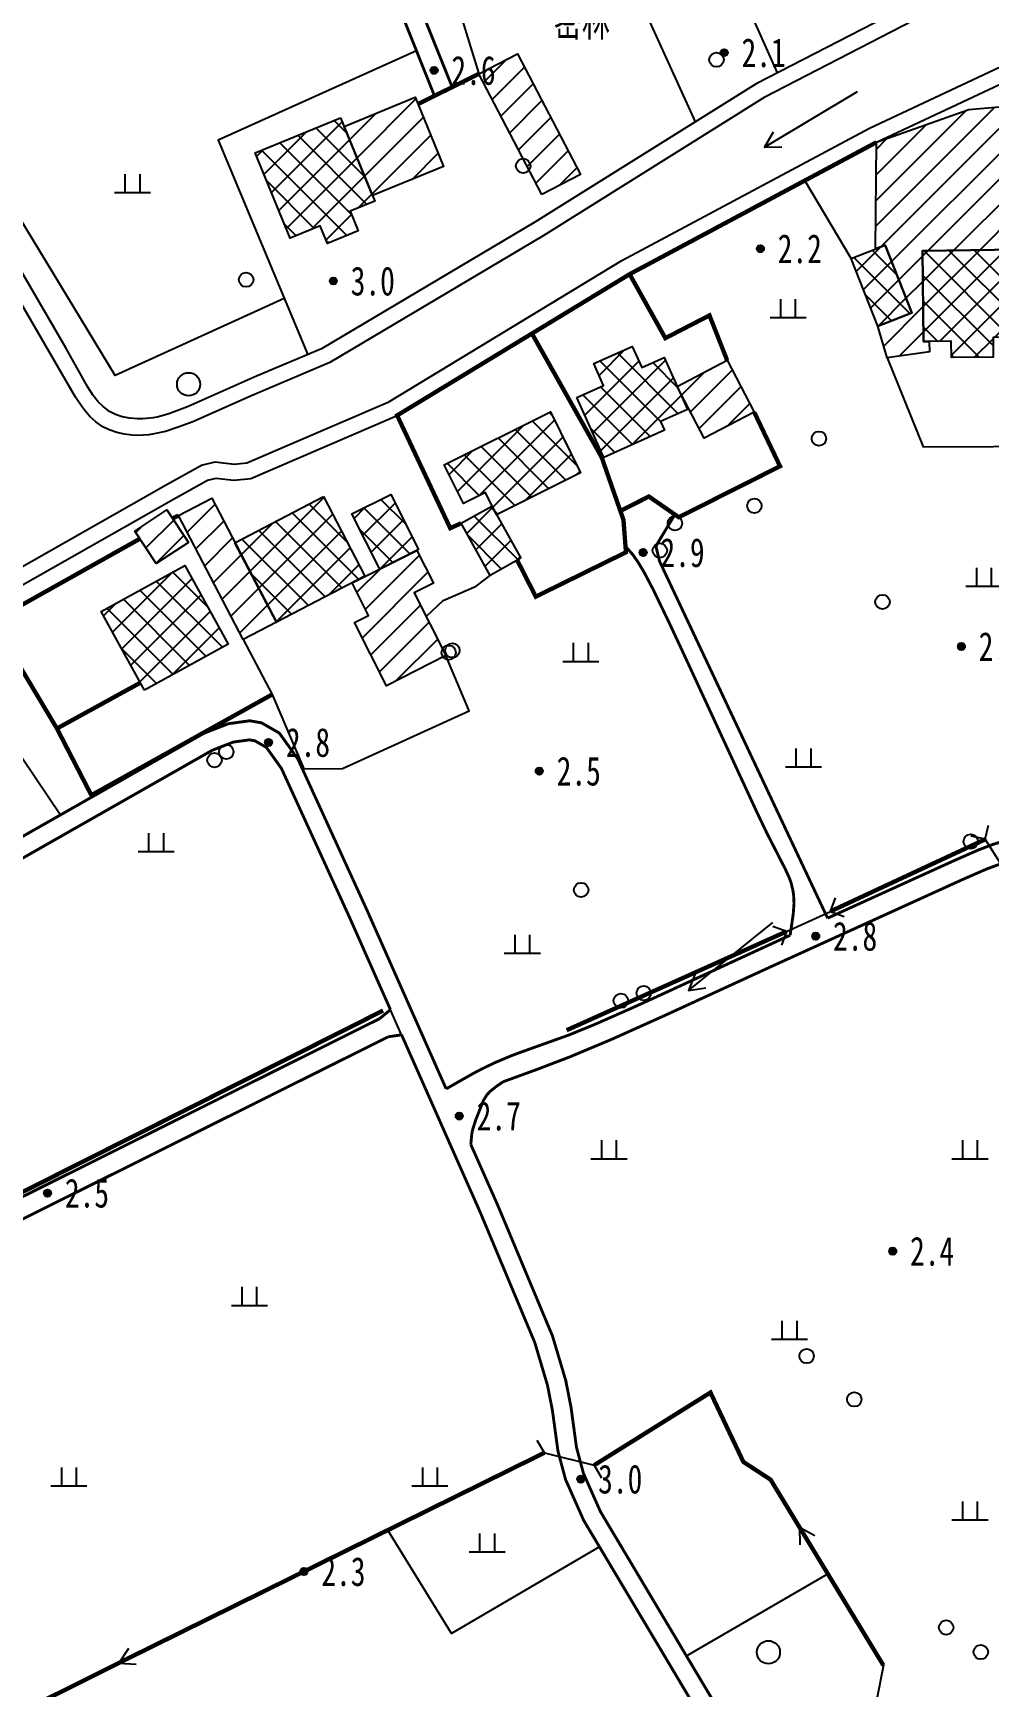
# Model space of a CAD drawing. Header units: metres. Extents: x 494039 to 619385, y 3351420 to 3402703.
# Drawn here: x 590855 to 590987.4, y 3392793.3 to 3393022.2 of the extents above; entities that cross this region are included whole.
import ezdxf
from ezdxf.enums import TextEntityAlignment as Align

# ---------------------------------------------------------------- set-up
doc = ezdxf.new("R2010")
doc.units = ezdxf.units.M
for name, pattern in [('2180', [0]), ('2430', [0]), ('2450', [0]), ('4410a', [0]), ('8521', [0]), ('8522', [0]), ('9610', [0])]:
    doc.linetypes.add(name, pattern=pattern)
for name, color, linetype in [('210100', 130, 'Continuous'), ('220200', 130, 'Continuous'), ('220900', 130, '2180'), ('261301', 141, 'Continuous'), ('310300', 8, 'Continuous'), ('310500', 8, 'Continuous'), ('380201', 8, '2430'), ('380202', 8, '2450'), ('420500', 8, 'Continuous'), ('440100', 8, 'Continuous'), ('510301', 8, 'Continuous'), ('720100', 8, 'Continuous'), ('760201', 8, '8521'), ('760202', 8, '8522'), ('810100', 8, '9610'), ('810302', 8, 'Continuous'), ('810501', 8, 'Continuous')]:
    doc.layers.add(name, color=color, linetype=linetype)
pattern_1 = [(45, (0, 0), (-1.767766953, 1.767766953), []), (135, (0, 0), (-1.767766953, -1.767766953), [])]
pattern_2 = [(45, (0, 0), (-1.767766953, 1.767766953), [])]

# ---------------------------------------------------------------- blocks, each defined once
blk = doc.blocks.new('gc170')
at = {"linetype": 'Continuous'}
blk.add_circle((0, 0), 0.5, dxfattribs=at)
blk = doc.blocks.new('gu')
at = {"flags": 128}
for points in [[(3.75, 0), (-3.75, 0)], [(2.71, -0.6), (3.75, 0), (3.75, 0), (2.71, 0.6)]]:
    blk.add_lwpolyline(points, dxfattribs=at)
blk = doc.blocks.new('p_point')
for radius in [0.25, 0.2, 0.15, 0.1, 0.05]:
    blk.add_circle((0, 0), radius)
blk.add_point((0, 0))
blk = doc.blocks.new('vm')
at = {"linetype": 'Continuous'}
for p, q in [((-0.5, 0), (-0.5, 1.3)), ((0.5, 1.3), (0.5, 0)), ((1.25, 0), (-1.25, 0))]:
    blk.add_line(p, q, dxfattribs=at)
blk = doc.blocks.new('v1')
blk.add_circle((0, 0), 0.8)
blk = doc.blocks.new('1-3&1-4')
at = {"layer": '310300', "linetype": 'Continuous'}
h = blk.add_hatch(dxfattribs=at)
h.set_pattern_fill('ANSI31', color=8, scale=20, style=0)
h.set_pattern_definition(pattern_2)
h.paths.add_polyline_path([(590925.4403, 3392999.8526), (590916.7343, 3393016.5643), (590922.0857, 3393019.3521), (590930.7917, 3393002.6404)])
h = blk.add_hatch(dxfattribs=at)
h.set_pattern_fill('ANSI31', color=8, scale=20, style=0)
h.set_pattern_definition(pattern_2)
h.paths.add_polyline_path([(590901.9928, 3392999.7096), (590898.0721, 3393009.284), (590907.9229, 3393013.318), (590911.8436, 3393003.7435)])
h = blk.add_hatch(dxfattribs=at)
h.set_pattern_fill('ANSI31', color=8, scale=20, style=0)
h.set_pattern_definition(pattern_2)
h.paths.add_polyline_path([(590979.101, 3392979.5091), (590979.1169, 3392978.0875), (590973.2837, 3392977.2585), (590971.9957, 3392981.6507), (590976.6717, 3392983.4918), (590972.9848, 3392992.8561), (590971.646, 3392992.329), (590971.7984, 3393007.0972), (590984.5725, 3393011.632), (590990.4103, 3393012.1343), (590991.4756, 3392992.2392), (590978.1479, 3392992.0897), (590978.2891, 3392979.5)])
h = blk.add_hatch(dxfattribs=at)
h.set_pattern_fill('ANSI31', color=8, scale=20, style=0)
h.set_pattern_definition(pattern_2)
h.paths.add_polyline_path([(590944.1994, 3392973.2974), (590951.1117, 3392976.9095), (590954.8632, 3392969.7305), (590947.9509, 3392966.1184)])
h = blk.add_hatch(dxfattribs=at)
h.set_pattern_fill('ANSI31', color=8, scale=20, style=0)
h.set_pattern_definition(pattern_2)
h.paths.add_polyline_path([(590876.4922, 3392951.6828), (590872.0496, 3392948.7663), (590869.0865, 3392953.2799), (590873.5291, 3392956.1964)])
h = blk.add_hatch(dxfattribs=at)
h.set_pattern_fill('ANSI31', color=8, scale=20, style=0)
h.set_pattern_definition(pattern_2)
h.paths.add_polyline_path([(590888.6836, 3392940.6578), (590884.084, 3392938.2561), (590875.1266, 3392955.4111), (590879.7263, 3392957.8128)])
h = blk.add_hatch(dxfattribs=at)
h.set_pattern_fill('ANSI31', color=8, scale=20, style=0)
h.set_pattern_definition(pattern_2)
h.paths.add_polyline_path([(590908.1442, 3392950.5948), (590910.4278, 3392946.0715), (590907.7777, 3392944.7335), (590912.1718, 3392936.0298), (590903.9331, 3392931.8705), (590899.5228, 3392940.6064), (590901.451, 3392941.5798), (590899.1559, 3392946.1258)])
at = {"layer": '310500', "linetype": 'Continuous'}
h = blk.add_hatch(dxfattribs=at)
h.set_pattern_fill('ANSI37', color=8, scale=20, style=0)
h.set_pattern_definition(pattern_1)
h.paths.add_polyline_path([(590897.579, 3393010.4882), (590902.3044, 3392998.9488), (590898.8903, 3392997.5507), (590900.0066, 3392994.8247), (590895.7458, 3392993.0799), (590894.7493, 3392995.5134), (590890.6081, 3392993.8176), (590885.763, 3393005.6495)])
h = blk.add_hatch(dxfattribs=at)
h.set_pattern_fill('ANSI37', color=8, scale=20, style=0)
h.set_pattern_definition(pattern_1)
h.paths.add_polyline_path([(590971.9957, 3392981.6507), (590968.3088, 3392991.015), (590972.9848, 3392992.8561), (590976.6717, 3392983.4918)])
h = blk.add_hatch(dxfattribs=at)
h.set_pattern_fill('ANSI37', color=8, scale=20, style=0)
h.set_pattern_definition(pattern_1)
h.paths.add_polyline_path([(590978.2891, 3392979.5), (590978.1479, 3392992.0897), (590991.4756, 3392992.2392), (590991.6117, 3392980.1033), (590987.9332, 3392980.0621), (590987.9636, 3392977.355), (590982.1685, 3392977.29), (590982.1432, 3392979.5432)])
h = blk.add_hatch(dxfattribs=at)
h.set_pattern_fill('ANSI37', color=8, scale=20, style=0)
h.set_pattern_definition(pattern_1)
h.paths.add_polyline_path([(590930.3077, 3392971.7689), (590934.0011, 3392973.4287), (590932.6423, 3392976.4522), (590937.9517, 3392978.8383), (590939.2733, 3392975.8977), (590942.3994, 3392977.3026), (590945.6337, 3392970.1059), (590941.9031, 3392968.4294), (590942.4358, 3392967.2442), (590934.0373, 3392963.4699)])
h = blk.add_hatch(dxfattribs=at)
h.set_pattern_fill('ANSI37', color=8, scale=20, style=0)
h.set_pattern_definition(pattern_1)
h.paths.add_polyline_path([(590919.1767, 3392955.5404), (590917.6557, 3392958.6021), (590914.6006, 3392957.0843), (590911.9305, 3392962.459), (590926.6291, 3392969.7611), (590930.8202, 3392961.3247)])
h = blk.add_hatch(dxfattribs=at)
h.set_pattern_fill('ANSI37', color=8, scale=20, style=0)
h.set_pattern_definition(pattern_1)
h.paths.add_polyline_path([(590895.1918, 3392958.0417), (590900.93, 3392947.0521), (590888.6836, 3392940.6578), (590882.9455, 3392951.6474)])
h = blk.add_hatch(dxfattribs=at)
h.set_pattern_fill('ANSI37', color=8, scale=20, style=0)
h.set_pattern_definition(pattern_1)
h.paths.add_polyline_path([(590903.0057, 3392948.0006), (590899.1479, 3392955.6421), (590904.5105, 3392958.3494), (590908.3684, 3392950.708)])
h = blk.add_hatch(dxfattribs=at)
h.set_pattern_fill('ANSI37', color=8, scale=20, style=0)
h.set_pattern_definition(pattern_1)
h.paths.add_polyline_path([(590922.5518, 3392949.5024), (590918.312, 3392947.1324), (590914.2759, 3392954.353), (590918.5157, 3392956.7229)])
h = blk.add_hatch(dxfattribs=at)
h.set_pattern_fill('ANSI37', color=8, scale=20, style=0)
h.set_pattern_definition(pattern_1)
h.paths.add_polyline_path([(590870.4069, 3392931.2481), (590864.414, 3392942.1423), (590876.0118, 3392948.5223), (590882.0047, 3392937.628)])
at = {"layer": '210100', "color": 141, "linetype": 'Continuous', "flags": 128}
for points in [[(590984.9376, 3393029.1027), (590984.1483, 3393027.7345), (590956.2348, 3393013.2826), (590925.6395, 3392994.1425), (590896.0702, 3392976.5975)], [(590904.266, 3392971.1622), (590936.5175, 3392990.7447), (590970.8125, 3393009.0648), (590994.1379, 3393019.9698)], [(590896.0702, 3392976.5975), (590885.3195, 3392972.0325), (590877.1011, 3392968.4062), (590875.0876, 3392967.6334), (590873.3093, 3392967.0785), (590871.7714, 3392966.7314), (590870.9971, 3392966.6137), (590869.4365, 3392966.5145), (590868.6497, 3392966.5439), (590867.6578, 3392966.6663), (590866.575, 3392966.9142), (590865.5285, 3392967.2809), (590864.6252, 3392967.723), (590863.6533, 3392968.3831), (590862.8553, 3392969.117), (590862.1384, 3392969.944), (590861.7234, 3392970.4982), (590860.876, 3392971.7891), (590851.4573, 3392988.0295), (590837.8311, 3393011.3742)], [(590806.2734, 3392921.5594), (590873.3306, 3392959.6056), (590878.3156, 3392962.3888), (590880.2204, 3392962.8358), (590882.823, 3392962.5397), (590884.5757, 3392962.7178), (590904.266, 3392971.1622)]]:
    blk.add_lwpolyline(points, dxfattribs=at)
at = {"layer": '220200', "color": 141, "linetype": 'Continuous', "const_width": 0.6, "elevation": 2.5739, "flags": 128}
for points in [[(590965.4242, 3392900.626), (590986.8677, 3392910.6072)], [(590928.8782, 3392884.174), (590959.322, 3392897.8379)], [(590932.6761, 3392823.9462), (590948.7995, 3392834.0191), (590953.356, 3392824.418), (590957.1305, 3392821.956), (590972.7472, 3392796.2583)]]:
    blk.add_lwpolyline(points, dxfattribs=at)
at = {"layer": '220200', "color": 141, "linetype": 'Continuous', "const_width": 0.6, "flags": 128}
for points in [[(590903.4654, 3392886.8967), (590816.9743, 3392843.3936), (590751.7405, 3392811.1393), (590702.8762, 3392786.5988), (590701.7737, 3392784.8785), (590699.2169, 3392773.7117), (590696.9532, 3392757.9326), (590694.3396, 3392743.2619), (590694.2947, 3392730.1705), (590692.4752, 3392712.2012), (590695.6631, 3392682.4516), (590699.0636, 3392663.5996), (590702.1283, 3392650.6841), (590703.5618, 3392650.0234), (590716.6683, 3392654.3424), (590727.5575, 3392656.5945)], [(590692.8124, 3392709.0537), (590790.4736, 3392758.4744), (590867.4617, 3392796.8786), (590925.8018, 3392825.6804)]]:
    blk.add_lwpolyline(points, dxfattribs=at)
at = {"layer": '220900', "color": 141, "linetype": 'Continuous'}
for p, q in [((590986.8677, 3392910.6072), (590987.3101, 3392912.5577)), ((590986.8677, 3392910.6072), (590984.9172, 3392911.0496)), ((590965.4242, 3392900.626), (590966.1228, 3392902.5)), ((590959.322, 3392897.8379), (590957.448, 3392898.5365)), ((590965.4242, 3392900.626), (590967.2982, 3392899.9274)), ((590959.322, 3392897.8379), (590958.6234, 3392895.9639)), ((590925.8018, 3392825.6804), (590924.7765, 3392827.3976)), ((590925.8018, 3392825.6804), (590924.0846, 3392824.6551)), ((590932.6761, 3392823.9462), (590934.3933, 3392824.9715)), ((590932.6761, 3392823.9462), (590933.7014, 3392822.229))]:
    blk.add_line(p, q, dxfattribs=at)
at = {"layer": '220900', "color": 141, "linetype": '2180', "elevation": 2.8319, "flags": 128}
for points in [[(590989.796, 3392905.9608), (590986.8677, 3392910.6072)], [(590959.322, 3392897.8379), (590965.4242, 3392900.626)], [(590925.8018, 3392825.6804), (590932.6761, 3392823.9462)]]:
    blk.add_lwpolyline(points, dxfattribs=at)
at = {"layer": '310300', "color": 8, "linetype": 'Continuous', "flags": 128}
for points, elevation in [([(590925.4403, 3392999.8526), (590916.7343, 3393016.5643), (590922.0857, 3393019.3521), (590930.7917, 3393002.6404)], 5.8042), ([(590944.1994, 3392973.2974), (590951.1117, 3392976.9095), (590954.8632, 3392969.7305), (590947.9509, 3392966.1184)], 6.4356), ([(590876.4922, 3392951.6828), (590872.0496, 3392948.7663), (590869.0865, 3392953.2799), (590873.5291, 3392956.1964)], 6.2033), ([(590888.6836, 3392940.6578), (590884.084, 3392938.2561), (590875.1266, 3392955.4111), (590879.7263, 3392957.8128)], 6.7027)]:
    blk.add_lwpolyline(points, close=True, dxfattribs=dict(at, elevation=elevation))
for points in [[(590901.9928, 3392999.7096), (590898.0721, 3393009.284), (590907.9229, 3393013.318), (590911.8436, 3393003.7435)], [(590979.101, 3392979.5091), (590979.1169, 3392978.0875), (590973.2837, 3392977.2585), (590971.9957, 3392981.6507), (590976.6717, 3392983.4918), (590972.9848, 3392992.8561), (590971.646, 3392992.329), (590971.7984, 3393007.0972), (590984.5725, 3393011.632), (590990.4103, 3393012.1343), (590991.4756, 3392992.2392), (590978.1479, 3392992.0897), (590978.2891, 3392979.5)], [(590908.1442, 3392950.5948), (590910.4278, 3392946.0715), (590907.7777, 3392944.7335), (590912.1718, 3392936.0298), (590903.9331, 3392931.8705), (590899.5228, 3392940.6064), (590901.451, 3392941.5798), (590899.1559, 3392946.1258)]]:
    blk.add_lwpolyline(points, close=True, dxfattribs=at)
at = {"layer": '310500', "color": 8, "linetype": 'Continuous', "flags": 128}
for points, elevation in [([(590897.579, 3393010.4882), (590902.3044, 3392998.9488), (590898.8903, 3392997.5507), (590900.0066, 3392994.8247), (590895.7458, 3392993.0799), (590894.7493, 3392995.5134), (590890.6081, 3392993.8176), (590885.763, 3393005.6495)], 13.227), ([(590971.9957, 3392981.6507), (590968.3088, 3392991.015), (590972.9848, 3392992.8561), (590976.6717, 3392983.4918)], 11.2735), ([(590930.3077, 3392971.7689), (590934.0011, 3392973.4287), (590932.6423, 3392976.4522), (590937.9517, 3392978.8383), (590939.2733, 3392975.8977), (590942.3994, 3392977.3026), (590945.6337, 3392970.1059), (590941.9031, 3392968.4294), (590942.4358, 3392967.2442), (590934.0373, 3392963.4699)], 14.4947), ([(590919.1767, 3392955.5404), (590917.6557, 3392958.6021), (590914.6006, 3392957.0843), (590911.9305, 3392962.459), (590926.6291, 3392969.7611), (590930.8202, 3392961.3247)], 11.2876), ([(590903.0057, 3392948.0006), (590899.1479, 3392955.6421), (590904.5105, 3392958.3494), (590908.3684, 3392950.708)], 10.057), ([(590922.5518, 3392949.5024), (590918.312, 3392947.1324), (590914.2759, 3392954.353), (590918.5157, 3392956.7229)], 10.6797), ([(590870.4069, 3392931.2481), (590864.414, 3392942.1423), (590876.0118, 3392948.5223), (590882.0047, 3392937.628)], 11.3803)]:
    blk.add_lwpolyline(points, close=True, dxfattribs=dict(at, elevation=elevation))
for points in [[(590978.2891, 3392979.5), (590978.1479, 3392992.0897), (590991.4756, 3392992.2392), (590991.6117, 3392980.1033), (590987.9332, 3392980.0621), (590987.9636, 3392977.355), (590982.1685, 3392977.29), (590982.1432, 3392979.5432)], [(590895.1918, 3392958.0417), (590900.93, 3392947.0521), (590888.6836, 3392940.6578), (590882.9455, 3392951.6474)]]:
    blk.add_lwpolyline(points, close=True, dxfattribs=at)
at = {"layer": '380201', "color": 8, "linetype": '2430', "const_width": 0.6, "flags": 128}
for points in [[(590916.7343, 3393016.5643), (590908.302, 3393012.392)], [(590971.7984, 3393007.0972), (590937.6075, 3392988.8327), (590905.4078, 3392969.2817), (590912.7577, 3392953.6715), (590914.2759, 3392954.353)], [(590951.1117, 3392976.9095), (590948.6632, 3392983.1288), (590942.5542, 3392979.9788), (590937.6075, 3392988.8327)], [(590922.0462, 3392949.2198), (590924.6068, 3392944.1941), (590937.0949, 3392950.3355), (590936.7525, 3392954.817), (590933.7358, 3392963.4832), (590924.0771, 3392980.6174)], [(590869.7873, 3392952.2124), (590849.428, 3392940.8021), (590858.2884, 3392925.9375)], [(590869.8402, 3392932.2783), (590858.2884, 3392925.9375), (590863.057, 3392916.7049), (590888.0964, 3392930.6534)]]:
    blk.add_lwpolyline(points, dxfattribs=at)
for points, elevation in [([(590936.3182, 3392956.0646), (590940.2771, 3392958.057), (590944.4111, 3392955.1859), (590958.4355, 3392962.2463), (590954.8632, 3392969.7305)], 4.8849), ([(590875.1266, 3392955.4111), (590874.3001, 3392955.022)], 6.2033)]:
    blk.add_lwpolyline(points, dxfattribs=dict(at, elevation=elevation))
at = {"layer": '380202', "color": 8, "linetype": '2450', "flags": 128}
for points in [[(590973.2837, 3392977.2585), (590978.2616, 3392964.9193), (590997.7328, 3392965.0369)], [(590909.4486, 3392941.4238), (590911.7664, 3392943.6452), (590916.3534, 3392945.6343), (590918.312, 3392947.1324)]]:
    blk.add_lwpolyline(points, dxfattribs=at)
at = {"layer": '380202', "color": 8, "linetype": '2450', "elevation": 5.5601, "flags": 128}
blk.add_lwpolyline([(590884.084, 3392938.2561), (590888.0964, 3392930.6534), (590892.4922, 3392920.3799), (590897.8529, 3392920.3876), (590915.3763, 3392928.3762), (590912.1718, 3392936.0298)], dxfattribs=at)
at = {"layer": '420500', "color": 8, "linetype": 'Continuous', "const_width": 0.4, "flags": 128}
for points in [[(590965.024, 3392899.6882), (590941.7613, 3392949.0669), (590941.2506, 3392951.143), (590941.662, 3392951.8953), (590943.8735, 3392955.5593)], [(590937.0311, 3392951.1702), (590938.0147, 3392950.0423), (590938.7219, 3392949.054), (590939.6433, 3392947.5081), (590940.866, 3392945.1807), (590943.1118, 3392940.5211), (590945.1421, 3392936.1671), (590955.225, 3392914.3624), (590956.6101, 3392911.4698), (590959.1531, 3392906.5017), (590959.7106, 3392905.2916), (590959.9992, 3392904.4729), (590960.2407, 3392903.4241), (590960.3179, 3392902.8606), (590960.3732, 3392901.7262), (590960.2631, 3392900.2261), (590959.8389, 3392897.3314)], [(590800.3772, 3392882.9457), (590804.6768, 3392883.6612), (590839.0278, 3392902.748), (590878.6542, 3392925.2843), (590882.0339, 3392926.6045), (590884.9892, 3392927.0135), (590886.6138, 3392926.7278), (590889.0899, 3392925.3099), (590891.6471, 3392921.7352), (590901.1935, 3392900.8708), (590912.1946, 3392876.0586)], [(590803.2468, 3392878.7718), (590806.2217, 3392881.531), (590840.308, 3392900.4707), (590879.7811, 3392922.9199), (590882.6973, 3392924.059), (590884.9408, 3392924.3695), (590885.7118, 3392924.2339), (590887.297, 3392923.3262), (590889.3761, 3392920.4197), (590898.8115, 3392899.7979), (590904.4804, 3392887.0121)], [(590965.024, 3392899.6882), (590982.5396, 3392907.6496), (590985.8895, 3392909.1203), (590987.9653, 3392909.9108), (590992.3649, 3392911.2565), (590993.8305, 3392911.7512), (590997.0376, 3392913.0209), (591000.1364, 3392914.441), (591007.7975, 3392918.1804)], [(590920.0711, 3392877.0333), (590924.707, 3392878.7191), (590929.3127, 3392880.4786), (590935.0379, 3392882.8784), (590942.4463, 3392886.2027), (590956.701, 3392892.7499), (590983.6846, 3392905.0184), (590987.0352, 3392906.4851), (590989.4483, 3392907.3648)], [(590912.1946, 3392876.0586), (590915.8993, 3392878.1635), (590917.108, 3392878.8004), (590919.0725, 3392879.739), (590921.1737, 3392880.6187), (590922.5328, 3392881.13), (590929.1438, 3392883.4925), (590932.889, 3392885.0228), (590938.1756, 3392887.3591), (590942.3831, 3392889.2794), (590959.8389, 3392897.3314)], [(590906.0211, 3392883.5371), (590916.9126, 3392858.9721), (590924.4593, 3392840.9617), (590926.2245, 3392835.0433), (590926.9144, 3392831.5228), (590927.6818, 3392825.8921), (590928.731, 3392821.9818), (590931.2342, 3392816.3348), (590947.5877, 3392788.9095), (590951.0762, 3392783.4234), (590952.4304, 3392781.8746)], [(590920.0711, 3392877.0333), (590919.1446, 3392876.3921), (590918.3267, 3392875.7416), (590917.8685, 3392875.2648), (590917.3619, 3392874.4647), (590916.2934, 3392871.7628), (590915.8674, 3392870.4263), (590915.7419, 3392869.8216), (590915.6126, 3392868.3494)], [(590915.6126, 3392868.3494), (590919.3117, 3392860.0065), (590926.9228, 3392841.8424), (590928.7639, 3392835.6693), (590929.4927, 3392831.9508), (590930.2479, 3392826.409), (590931.2015, 3392822.8549), (590933.5575, 3392817.5401), (590949.8131, 3392790.2784), (590953.1739, 3392784.9932), (590967.5885, 3392768.5074), (590975.1826, 3392758.0131), (590993.1085, 3392732.0792), (591014.6989, 3392699.6363)]]:
    blk.add_lwpolyline(points, dxfattribs=at)
at = {"layer": '440100', "color": 8, "linetype": '4410a', "const_width": 0.4, "flags": 128}
for points in [[(590866.9784, 3393115.8735), (590869.4311, 3393110.729), (590872.9398, 3393103.6193), (590879.5444, 3393090.7623), (590882.3157, 3393085.2277), (590884.3831, 3393080.8854), (590886.0582, 3393077.1219), (590887.3211, 3393074.0524), (590889.0419, 3393069.5394), (590893.9122, 3393055.8714), (590896.7879, 3393048.1974), (590900.4415, 3393038.8744), (590910.5769, 3393013.5176)], [(590703.8228, 3392786.5293), (590902.9391, 3392885.7526)]]:
    blk.add_lwpolyline(points, dxfattribs=at)
at = {"layer": '440100', "color": 8, "linetype": 'Continuous', "const_width": 0.4, "flags": 128}
for points in [[(590869.3514, 3393117.0149), (590871.8006, 3393111.878), (590875.3135, 3393104.7597), (590881.6289, 3393092.4708), (590884.7245, 3393086.3008), (590886.7994, 3393081.9426), (590888.4802, 3393078.1651), (590889.7483, 3393075.081), (590891.4761, 3393070.5453), (590896.3724, 3393056.8107), (590899.242, 3393049.1843), (590902.8934, 3393039.9214), (590913.0297, 3393014.7313)], [(590705.0627, 3392784.0413), (590904.1789, 3392883.2645)]]:
    blk.add_lwpolyline(points, dxfattribs=at)
at = {"layer": '440100', "color": 8, "linetype": '4410a', "const_width": 0.4, "elevation": 2.9829, "flags": 128}
blk.add_lwpolyline([(590902.9391, 3392885.7526), (590904.4804, 3392887.0121)], dxfattribs=at)
at = {"layer": '440100', "color": 8, "linetype": 'Continuous', "const_width": 0.4, "elevation": 2.9829, "flags": 128}
blk.add_lwpolyline([(590904.1789, 3392883.2645), (590906.0211, 3392883.5371)], dxfattribs=at)
at = {"layer": '760201', "color": 8, "linetype": '8521', "flags": 128}
for points in [[(590894.9476, 3392978.4895), (590885.9417, 3392974.7194), (590876.3762, 3392970.4531), (590873.7725, 3392969.4916), (590872.3381, 3392969.106), (590871.6167, 3392968.9636), (590870.1649, 3392968.8028), (590869.434, 3392968.7949), (590868.3901, 3392968.8809), (590867.3105, 3392969.1045), (590866.3905, 3392969.4213), (590865.5897, 3392969.8226), (590864.6684, 3392970.501), (590863.9955, 3392971.1838), (590863.3196, 3392972.0482), (590862.5766, 3392973.1997), (590859.4968, 3392978.6418), (590854.2212, 3392987.7605), (590839.7325, 3393012.4808)], [(590807.359, 3392919.6459), (590874.4096, 3392957.6884), (590879.1187, 3392960.3174), (590880.3513, 3392960.6067), (590882.8098, 3392960.327), (590885.1344, 3392960.5632), (590905.4078, 3392969.2817)]]:
    blk.add_lwpolyline(points, dxfattribs=at)
at = {"layer": '760202', "color": 8, "linetype": '8522', "flags": 128}
for points in [[(590982.7656, 3393029.4526), (590955.145, 3393015.1959), (590924.4947, 3392996.0213), (590894.9476, 3392978.4895)], [(590905.4078, 3392969.2817), (590937.6075, 3392988.8327), (590971.7984, 3393007.0972), (590994.7425, 3393017.8545)]]:
    blk.add_lwpolyline(points, dxfattribs=at)
at = {"layer": '810100', "color": 8, "linetype": '9610', "flags": 128}
for points, elevation in [([(590958.0648, 3393016.703), (590943.5891, 3393049.1708), (590961.2737, 3393057.2439)], 2.8715), ([(590946.7343, 3393009.9342), (590930.0854, 3393046.5824), (590909.1221, 3393041.2884), (590916.7343, 3393016.5643)], 2.951), ([(590908.0969, 3393019.7405), (590880.6059, 3393007.3793), (590893.0238, 3392977.6774)], 2.951), ([(590968.3088, 3392991.015), (590961.8523, 3393001.7841)], 2.8715), ([(590889.7579, 3392985.4889), (590866.3452, 3392974.813), (590850.2022, 3393001.3771), (590847.2459, 3392999.6616)], 2.951), ([(590853.475, 3392921.8991), (590858.7669, 3392913.974)], 3.0939), ([(590906.0211, 3392883.5371), (590904.4804, 3392887.0121)], 2.9773), ([(590933.4376, 3392812.6576), (590912.9331, 3392800.6605), (590904.1167, 3392814.9747)], 3.2565), ([(590945.4675, 3392797.5852), (590965.0406, 3392808.9396)], 3.2565), ([(590972.7472, 3392796.2583), (590971.7964, 3392791.381)], 3.2565)]:
    blk.add_lwpolyline(points, dxfattribs=dict(at, elevation=elevation))
at = {"layer": '261301', "color": 141, "linetype": 'Continuous', "xscale": 2, "yscale": 2}
for p, rotation in [((590962.7276, 3393010.2696, 1.2), 210.9630601671691), ((590951.609, 3392894.3762, 3.1877), 218.9672805651467), ((590965.0406, 3392808.9396, 3.1877), 121.289435651244), ((590873.57, 3392799.8941, 3.1877), 206.276265402999)]:
    blk.add_blockref('gu', p, dxfattribs=dict(at, rotation=rotation))
at = {"layer": '510301', "color": 8, "linetype": 'Continuous', "xscale": 2, "yscale": 2}
for p in [(590949.6373, 3393018.5216, 2.608), (590922.8617, 3393003.8261, 4.1462), (590884.4907, 3392988.0701, 3.1345), (590963.8206, 3392966.0697, 3.153), (590954.8913, 3392956.7653, 3.1233), (590943.887, 3392954.3454, 3.6437), (590941.7841, 3392950.5857, 3.2123), (590972.6292, 3392943.4685, 3.153), (590912.5423, 3392936.4415, 3.0655), (590913.0565, 3392936.7584, 3.0655), (590881.7407, 3392922.6994, 2.9697), (590880.1113, 3392921.5608, 3.0655), (590984.8433, 3392910.2913, 3.2968), (590930.8894, 3392903.5876, 3.0655), (590936.3946, 3392888.2579, 3.0544), (590939.557, 3392889.3021, 3.0655), (590962.116, 3392839.0664, 2.9246), (590968.7183, 3392833.072, 2.9246), (590981.4457, 3392801.4876, 2.9246), (590986.244, 3392798.0938, 2.9839)]:
    blk.add_blockref('gc170', p, dxfattribs=at)
at = {"layer": '720100', "color": 8, "linetype": 'Continuous', "xscale": 2, "yscale": 2, "zscale": 2}
for p in [(590950.703, 3393019.4994, 2.0594), (590910.5189, 3393017.0479, 2.6444), (590955.7097, 3392992.3626, 2.1706), (590896.5687, 3392987.8912, 2.9905), (590939.4725, 3392950.3047, 2.8568), (590983.548, 3392937.2917, 2.4624), (590887.5949, 3392924.0139, 2.8311), (590925.0959, 3392920.0484, 2.4751), (590963.3762, 3392897.1879, 2.7754), (590914.0148, 3392872.297, 2.7385), (590856.9867, 3392861.6274, 2.5319), (590974.0409, 3392853.5912, 2.4209), (590930.8417, 3392822.0393, 2.9776), (590892.5021, 3392809.2407, 2.2652)]:
    blk.add_blockref('p_point', p, dxfattribs=at)
at = {"layer": '810302', "color": 8, "linetype": 'Continuous', "xscale": 2, "yscale": 2}
for p in [(590868.7473, 3393000.0918, 2.951), (590959.5515, 3392982.7732, 3.0939), (590986.6801, 3392945.5952), (590930.8421, 3392935.1816, 3.0939), (590961.6801, 3392920.5952), (590872.0384, 3392908.8722), (590922.7478, 3392894.7747, 3.0939), (590934.7445, 3392866.3371), (590984.7445, 3392866.3371), (590884.9457, 3392846.0365), (590959.7445, 3392841.3371), (590859.9457, 3392821.0365), (590909.9457, 3392821.0365), (590984.7445, 3392816.3371), (590917.8682, 3392811.9256, 3.0939)]:
    blk.add_blockref('vm', p, dxfattribs=at)
at = {"layer": '810501', "color": 8, "linetype": 'Continuous', "xscale": 2, "yscale": 2}
for p in [(590876.5173, 3392973.5945, 2.951), (590956.83, 3392798.0541, 2.7974)]:
    blk.add_blockref('v1', p, dxfattribs=at)
at = {"color": 8, "linetype": 'Continuous', "width": 0.75}
blk.add_text('密林', height=4, dxfattribs=at).set_placement((590930.9942, 3393023.8372), align=Align.MIDDLE)
at = {"layer": '720100', "color": 8, "width": 0.75}
for s, p in [('2.1', (590953.103, 3393019.4994, 2.0594)), ('2.6', (590912.9189, 3393017.0479, 2.6444)), ('2.2', (590958.1097, 3392992.3626, 2.1706)), ('3.0', (590898.9687, 3392987.8912, 2.9905)), ('2.9', (590941.8725, 3392950.3047, 2.8568)), ('2.5', (590985.948, 3392937.2917, 2.4624)), ('2.8', (590889.9949, 3392924.0139, 2.8311)), ('2.5', (590927.4959, 3392920.0484, 2.4751)), ('2.8', (590965.7762, 3392897.1879, 2.7754)), ('2.7', (590916.4148, 3392872.297, 2.7385)), ('2.5', (590859.3867, 3392861.6274, 2.5319)), ('2.4', (590976.4409, 3392853.5912, 2.4209)), ('3.0', (590933.2417, 3392822.0393, 2.9776)), ('2.3', (590894.9021, 3392809.2407, 2.2652))]:
    blk.add_text(s, height=4, dxfattribs=at).set_placement(p, align=Align.MIDDLE_LEFT)

msp = doc.modelspace()

# ---------------------------------------------------------------- block references
msp.add_blockref('1-3&1-4', (0, 0))

doc.saveas('drawing.dxf')
